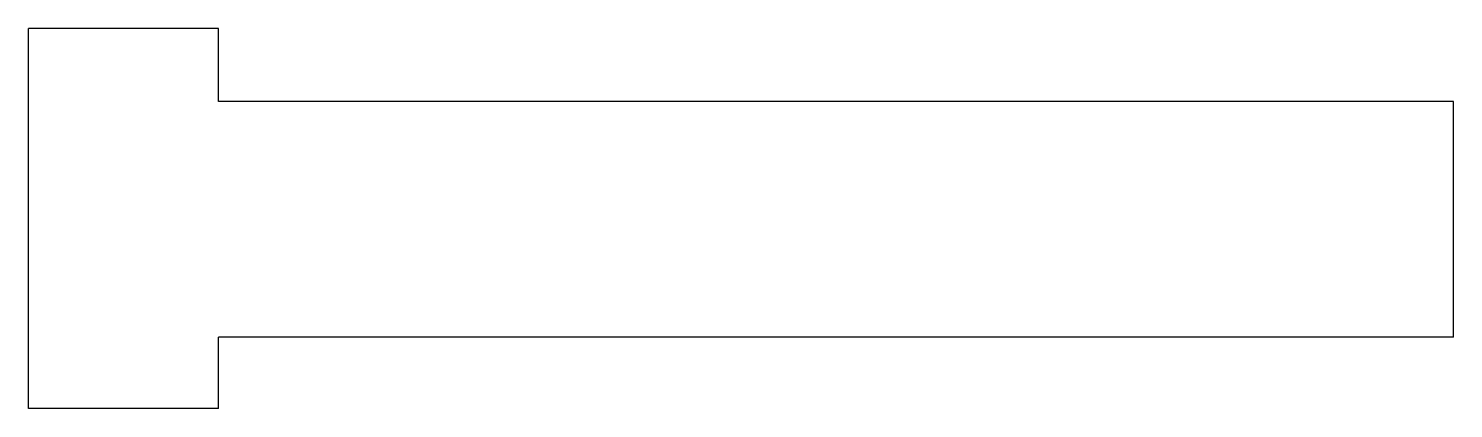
# Model space of a CAD drawing. Header units: millimetres. Extents: x -150 to 0, y -8 to 32.
import ezdxf

# ---------------------------------------------------------------- set-up
doc = ezdxf.new("R2010")
doc.units = ezdxf.units.MM

msp = doc.modelspace()

# ---------------------------------------------------------------- linework, layer by layer
at = {"color": 7, "linetype": 'Continuous', "lineweight": 25}
for p, q in [((-150, -7.5), (-150, 32.5)), ((-130, 32.5), (-150, 32.5)), ((-130, 24.8), (-130, 32.5)), ((0, 24.8), (-130, 24.8)), ((0, 0), (0, 24.8)), ((0, 0), (-130, 0)), ((-130, -7.5), (-130, 0)), ((-130, -7.5), (-150, -7.5))]:
    msp.add_line(p, q, dxfattribs=at)

doc.saveas('drawing.dxf')
